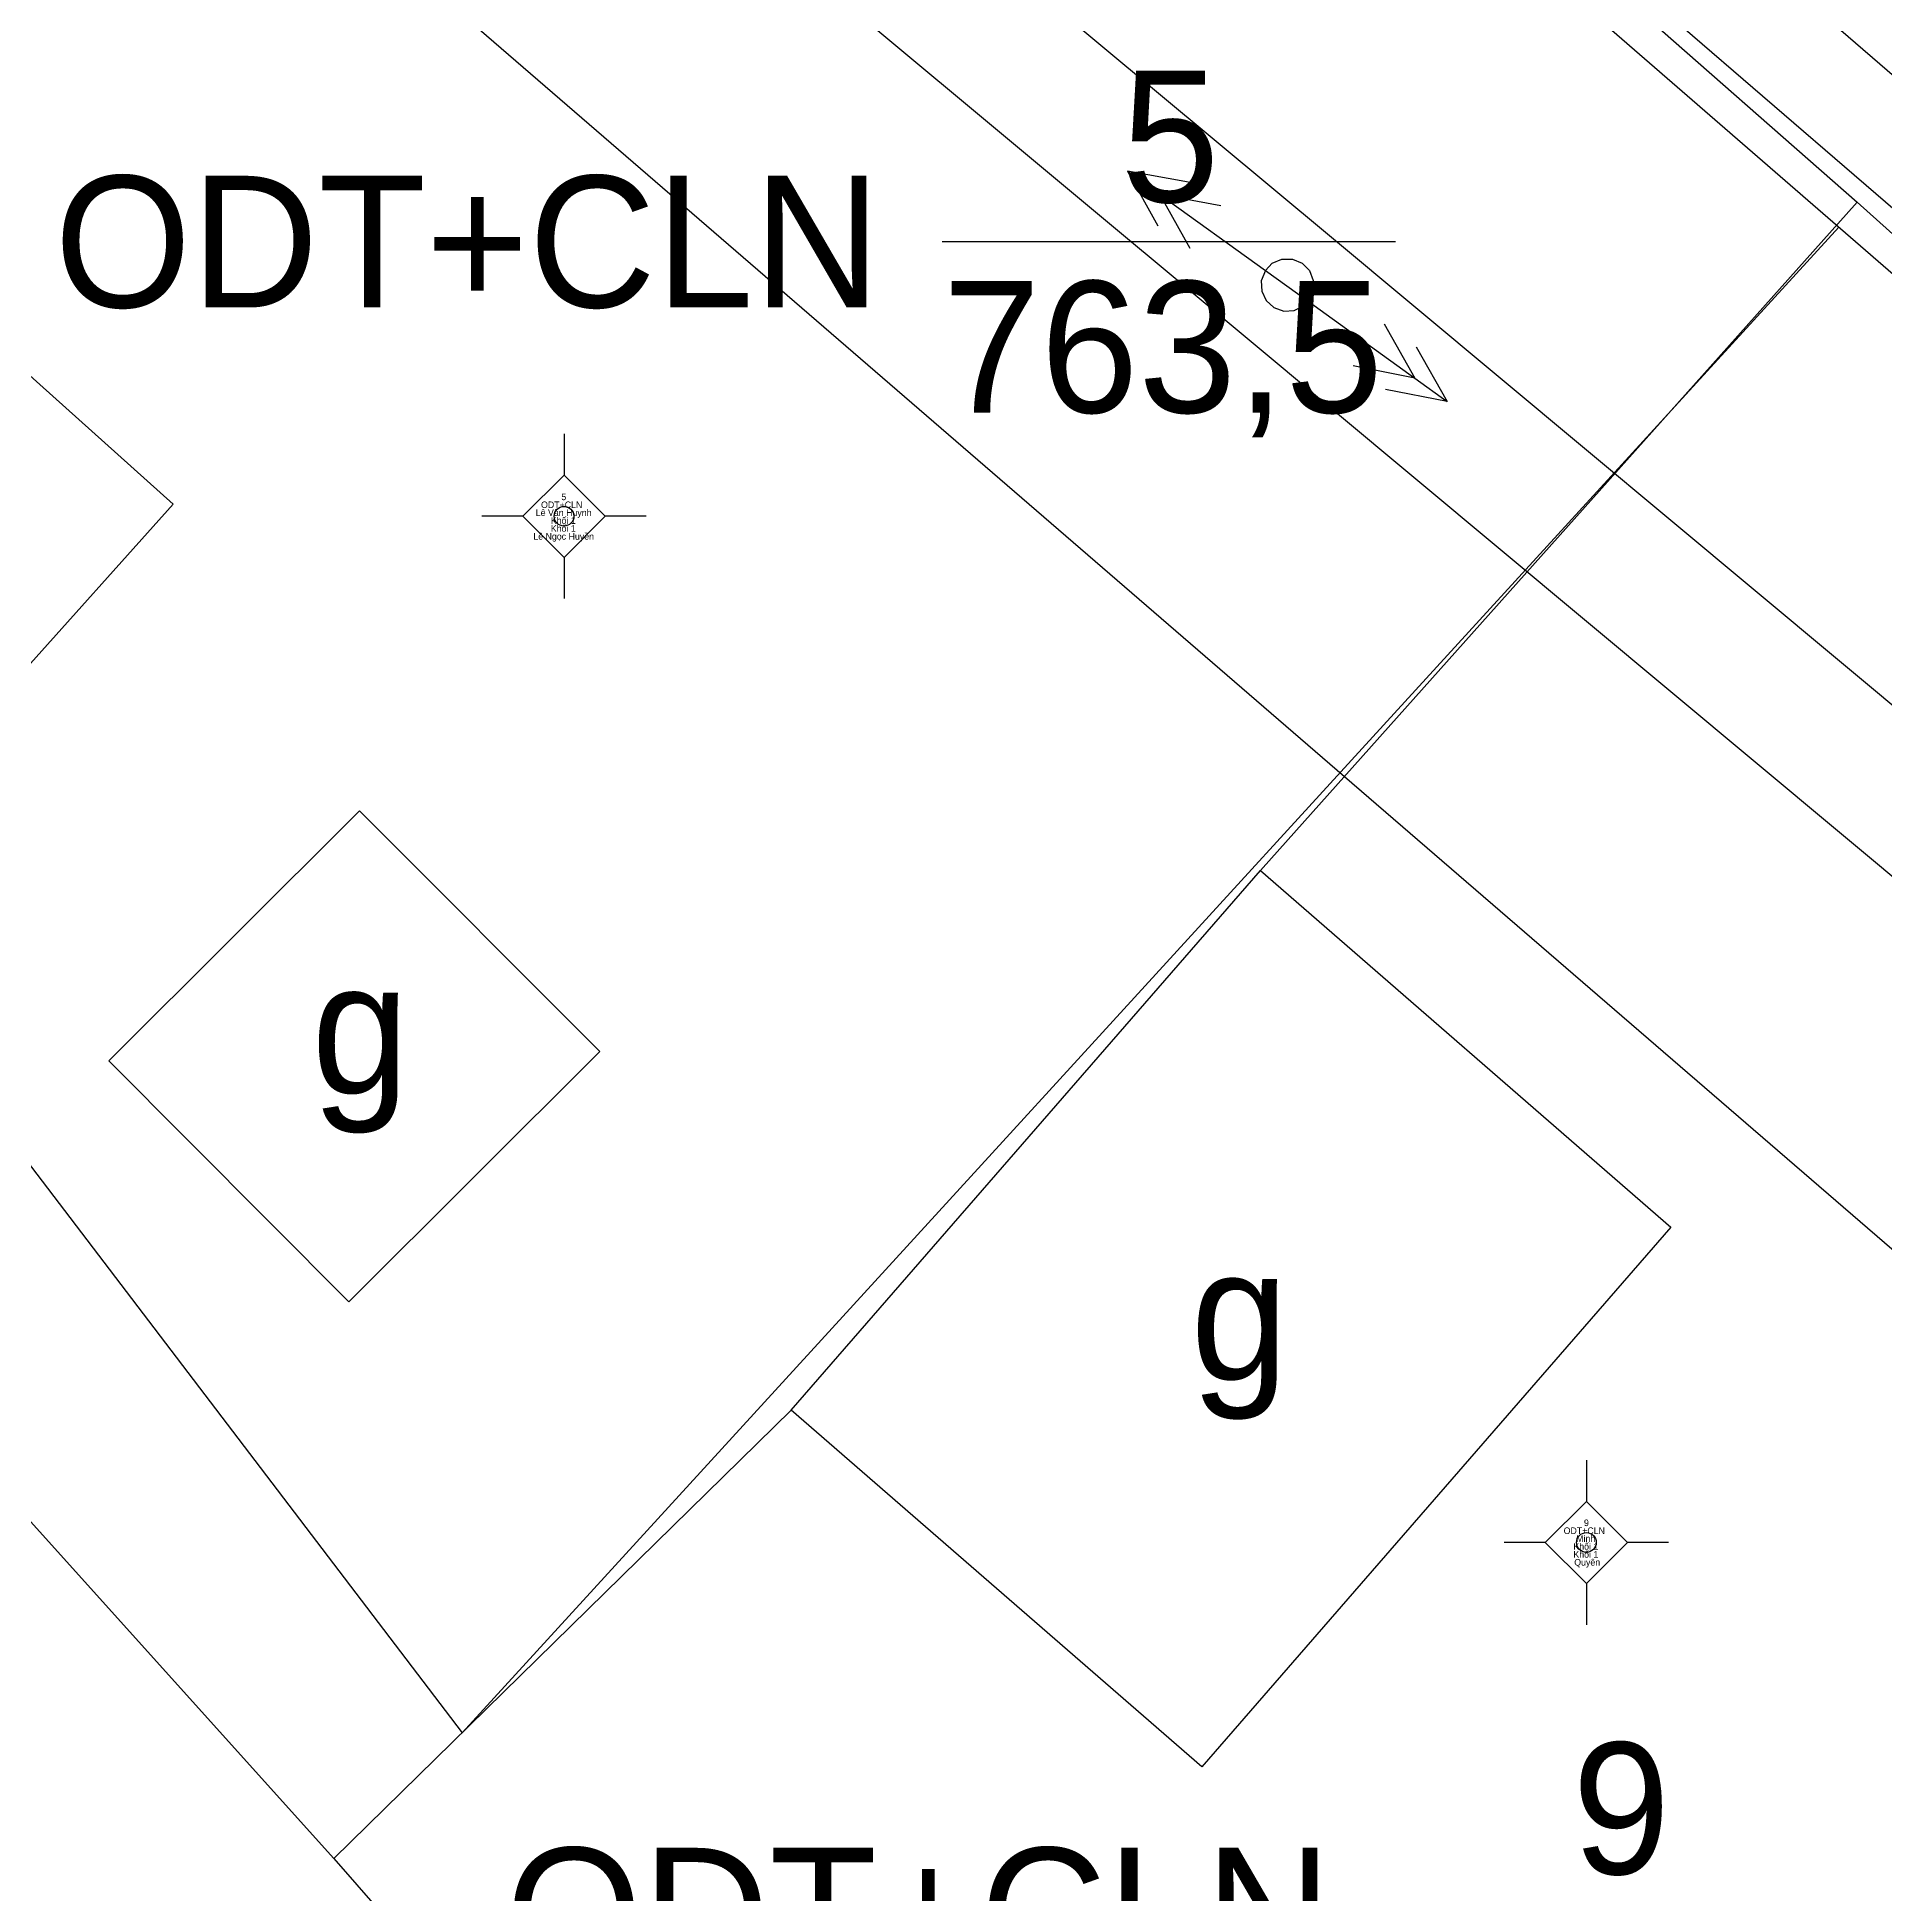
# Model space of a CAD drawing. Extents: x 549390 to 550118, y 1841259 to 1842146.
# Drawn here: x 549752.69 to 549780.79, y 1841890.11 to 1841918.34 of the extents above; entities that cross this region are included whole.
import ezdxf

# ---------------------------------------------------------------- set-up
doc = ezdxf.new("R2010")
doc.units = 0
for name, color, linetype in [('Level 10', 7, 'Continuous'), ('Level 11', 7, 'Continuous'), ('Level 13', 7, 'Continuous'), ('Level 14', 7, 'Continuous'), ('Level 15', 7, 'Continuous'), ('Level 16', 7, 'Continuous'), ('Level 2', 7, 'Continuous'), ('Level 23', 7, 'Continuous'), ('Level 31', 7, 'Continuous'), ('Level 4', 7, 'Continuous'), ('Level 50', 7, 'Continuous'), ('Level 55', 7, 'Continuous')]:
    doc.layers.add(name, color=color, linetype=linetype)

msp = doc.modelspace()

# ---------------------------------------------------------------- linework, layer by layer
at = {"layer": 'Level 10'}
for p, q in [((549762.93, 1841930.33), (549781.8, 1841913.95)), ((549780.07, 1841915.45), (549759.15, 1841892.57)), ((549745.15, 1841910.95), (549759.15, 1841892.57)), ((549741.47, 1841908.12), (549757.2, 1841890.66)), ((549757.2, 1841890.66), (549771.54, 1841874.24))]:
    msp.add_line(p, q, dxfattribs=at)
msp.add_lwpolyline([(549757.2, 1841890.66), (549764.15, 1841897.47), (549771.28, 1841905.67), (549780.35, 1841915.83)], dxfattribs=at)
at = {"layer": 'Level 11'}
for p, q in [((549760.699, 1841912.306), (549760.699, 1841911.681)), ((549760.699, 1841911.681), (549760.074, 1841911.056)), ((549761.324, 1841911.056), (549760.699, 1841911.681)), ((549760.074, 1841911.056), (549759.449, 1841911.056)), ((549760.074, 1841911.056), (549760.699, 1841910.431)), ((549760.699, 1841910.431), (549761.324, 1841911.056)), ((549761.949, 1841911.056), (549761.324, 1841911.056)), ((549760.699, 1841910.431), (549760.699, 1841909.806)), ((549776.235, 1841896.711), (549776.235, 1841896.086)), ((549776.235, 1841896.086), (549775.61, 1841895.461)), ((549776.86, 1841895.461), (549776.235, 1841896.086)), ((549775.61, 1841895.461), (549774.985, 1841895.461)), ((549775.61, 1841895.461), (549776.235, 1841894.836)), ((549776.235, 1841894.836), (549776.86, 1841895.461)), ((549777.485, 1841895.461), (549776.86, 1841895.461)), ((549776.235, 1841894.836), (549776.235, 1841894.211))]:
    msp.add_line(p, q, dxfattribs=at)
for centre in [(549760.698, 1841911.056), (549776.235, 1841895.461)]:
    msp.add_circle(centre, 0.15, dxfattribs=at)
at = {"layer": 'Level 13'}
msp.add_line((549766.446, 1841915.229), (549773.336, 1841915.229), dxfattribs=at)
at = {"layer": 'Level 14'}
for p, q in [((549771.28, 1841905.67), (549777.52, 1841900.25)), ((549777.52, 1841900.25), (549770.39, 1841892.05)), ((549770.39, 1841892.05), (549764.15, 1841897.47))]:
    msp.add_line(p, q, dxfattribs=at)
for points in [[(549749.98, 1841905.91), (549754.76, 1841911.24), (549750.65, 1841914.92), (549745.87, 1841909.59)], [(549761.24, 1841902.92), (549757.59, 1841906.58), (549753.78, 1841902.78), (549757.43, 1841899.12)]]:
    msp.add_lwpolyline(points, close=True, dxfattribs=at)
at = {"layer": 'Level 23'}
msp.add_line((549763.35, 1841930.76), (549780.35, 1841915.83), dxfattribs=at)
msp.add_lwpolyline([(549780.35, 1841915.83), (549795.55, 1841902.2), (549771.54, 1841874.24)], dxfattribs=at)
at = {"layer": 'Level 31'}
msp.add_lwpolyline([(549682.21, 1842000), (549733.93, 1841958.31), (549791.94, 1841908.22), (549791.3, 1841906.76), (549732.97, 1841957.03), (549679.89, 1841999.82), (549679.67, 1842000)], dxfattribs=at)
at = {"layer": 'Level 50'}
for p, q in [((549755.08, 1841922.2), (549772.56, 1841907.1)), ((549772.56, 1841907.1), (549788.18, 1841893.62))]:
    msp.add_line(p, q, dxfattribs=at)
for points in [[(550000.63, 1841724.424), (549949.05, 1841766.249), (549900.097, 1841808.062), (549834.723, 1841863.256), (549772.33, 1841915.318), (549713.25, 1841964.538), (549669.776, 1842000.768)], [(549999.37, 1841722.871), (549947.77, 1841764.711), (549898.803, 1841806.538), (549833.437, 1841861.724), (549771.05, 1841913.782), (549711.97, 1841963.002), (549668.495, 1841999.232)]]:
    msp.add_lwpolyline(points, dxfattribs=at)
at = {"layer": 'Level 55'}
for p, q in [((549769.26, 1841916.3), (549769.753, 1841915.945)), ((549770.19, 1841916.13), (549769.26, 1841916.3)), ((549769.26, 1841916.3), (549769.72, 1841915.47)), ((549769.753, 1841915.945), (549771.357, 1841914.79)), ((549770.68, 1841915.77), (549769.753, 1841915.945)), ((549769.753, 1841915.945), (549770.21, 1841915.13)), ((549771.357, 1841914.79), (549772.005, 1841914.323)), ((549772.005, 1841914.323), (549773.627, 1841913.155)), ((549773.16, 1841913.98), (549773.627, 1841913.155)), ((549773.65, 1841913.63), (549774.12, 1841912.8)), ((549773.627, 1841913.155), (549772.69, 1841913.34)), ((549773.627, 1841913.155), (549774.12, 1841912.8)), ((549774.12, 1841912.8), (549773.18, 1841912.98))]:
    msp.add_line(p, q, dxfattribs=at)
for points in [[(549771.357, 1841914.79), (549771.295, 1841914.635), (549771.301, 1841914.476), (549771.368, 1841914.332), (549771.486, 1841914.226), (549771.636, 1841914.174), (549771.795, 1841914.184), (549771.937, 1841914.255), (549772.005, 1841914.323)], [(549771.357, 1841914.79), (549771.462, 1841914.899), (549771.608, 1841914.961), (549771.767, 1841914.962), (549771.914, 1841914.901), (549772.025, 1841914.788), (549772.084, 1841914.64), (549772.08, 1841914.481), (549772.055, 1841914.405), (549772.005, 1841914.323)]]:
    msp.add_lwpolyline(points, dxfattribs=at)

# ---------------------------------------------------------------- texts
at = {"layer": 'Level 13'}
for s, p in [('5', (549769.17, 1841915.829)), ('9', (549776.021, 1841890.421))]:
    msp.add_text(s, height=2, dxfattribs=at).set_placement(p)
at = {"layer": 'Level 15'}
for s, height, p in [('5', 0.1, (549760.658, 1841911.3)), ('Lê Văn Huynh', 0.10002, (549760.269, 1841911.06)), ('ODT+CLN', 0.1, (549760.349, 1841911.18)), ('Lê Ngọc Huyền', 0.10002, (549760.232, 1841910.7)), ('Khối 1', 0.1, (549760.497, 1841910.94)), ('Khối 1', 0.1, (549760.497, 1841910.82)), ('ODT+CLN', 0.1, (549775.889, 1841895.59)), ('Minh', 0.1, (549776.08, 1841895.47)), ('9', 0.1, (549776.198, 1841895.71)), ('Khối 1', 0.1, (549776.037, 1841895.35)), ('Khối 1', 0.1, (549776.037, 1841895.23)), ('Quyên', 0.1, (549776.05, 1841895.11))]:
    msp.add_text(s, height=height, dxfattribs=at).set_placement(p)
at = {"layer": 'Level 16'}
for p in [(549756.86, 1841902.28), (549770.22, 1841897.93)]:
    msp.add_text('g', height=2, dxfattribs=at).set_placement(p)
at = {"layer": 'Level 2'}
for p in [(549752.954, 1841914.229), (549759.809, 1841888.821)]:
    msp.add_text('ODT+CLN', height=2, dxfattribs=at).set_placement(p)
at = {"layer": 'Level 4'}
msp.add_text('763,5', height=2, dxfattribs=at).set_placement((549766.452, 1841912.629))

doc.saveas('drawing.dxf')
